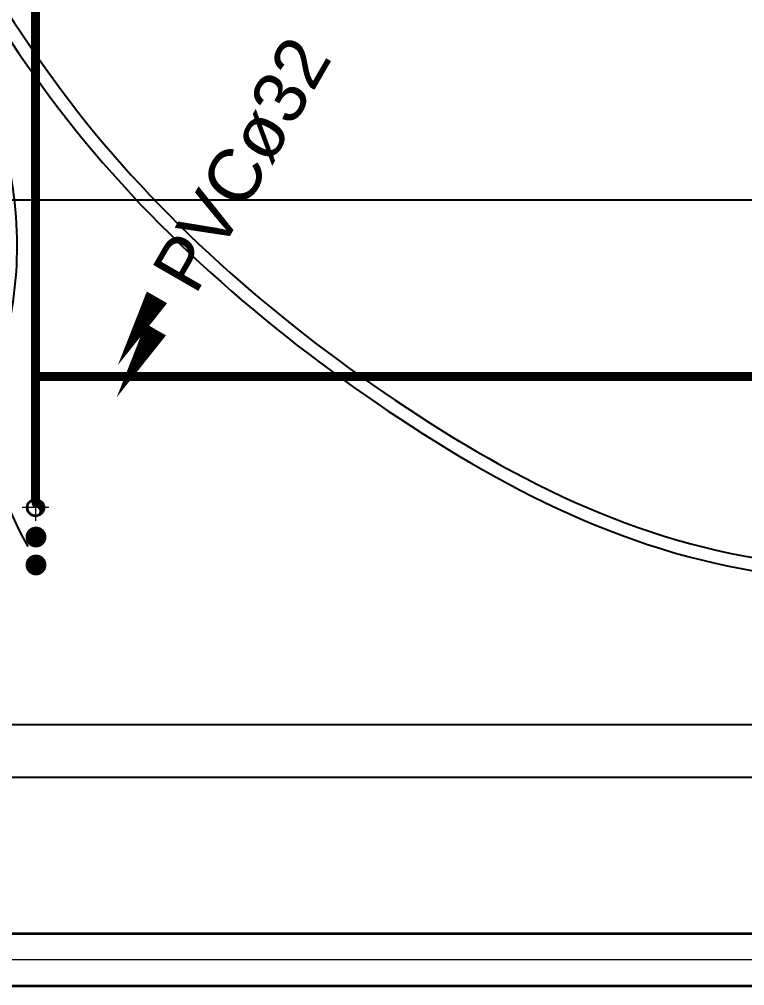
# Model space of a CAD drawing. Header units: metres. Extents: x -101133.8 to -101066.7, y -24899.3 to -24824.7.
# Drawn here: x -101104.644 to -101103.252, y -24838.152 to -24836.297 of the extents above; entities that cross this region are included whole.
import ezdxf

# ---------------------------------------------------------------- set-up
doc = ezdxf.new("R2010")
doc.units = ezdxf.units.M
doc.header["$LTSCALE"] = 0.2
doc.header["$PDSIZE"] = -5
doc.linetypes.add('AXES', pattern=[50.8, 31.75, -6.35, 6.35, -6.35])
for name, color, linetype in [('CMT-CONDENSATS', 6, 'AXES'), ('CMT-COTATION DIVERS', 1, 'Continuous'), ('CMT-CVC-CONDENSATS', 6, 'Continuous'), ('CMT-CVC-CTA1-SOUFFLAGE', 4, 'Continuous'), ('CMT-PLB-EV-SOUS DALLAGE', 1, 'Continuous'), ('CMT-VRV1', 5, 'Continuous')]:
    doc.layers.add(name, color=color, linetype=linetype)
doc.styles.add('Arial', font='arial.ttf')
doc.styles.get("Standard").update_dxf_attribs({"font": 'arial.ttf'})
doc.dimstyles.get("Standard").update_dxf_attribs({"dimtxt": 0.18, "dimasz": 0.18, "dimexe": 0.18, "dimexo": 0.0625, "dimgap": 0.09, "dimtad": 0, "dimtih": 1, "dimtoh": 1, "dimdec": 4, "dimzin": 0, "dimdsep": 46, "dimtxsty": 'Standard', "dimcen": 0.09, "dimadec": 0, "dimazin": 0, "dimtfac": 1, "dimtdec": 4, "dimtofl": 0, "dimtmove": 0, "dimatfit": 3, "dimfxl": 1, "dimtolj": 1, "dimtzin": 0, "dimarcsym": 0})

# ---------------------------------------------------------------- blocks, each defined once
blk = doc.blocks.new('COT-45')
at = {"color": 0}
for p, q in [((0, -1), (0, 1)), ((-1, 0), (1, 0))]:
    blk.add_line(p, q, dxfattribs=at)
at = {"color": 0, "const_width": 0.4}
blk.add_lwpolyline([(-0.442, -0.442), (0.442, 0.442)], dxfattribs=at)
blk = doc.blocks.new('*D83')
at = {"layer": 'CMT-COTATION DIVERS', "color": 0, "lineweight": -2}
for p, q in [((-101108.8404, -24836.8673), (-101108.8404, -24836.5938)), ((-101102.4699, -24837.8245), (-101102.4699, -24836.5938)), ((-101108.8154, -24836.6438), (-101102.4949, -24836.6438))]:
    blk.add_line(p, q, dxfattribs=at)
at = {"layer": 'Defpoints', "color": 0, "lineweight": 15}
for p in [(-101102.4699, -24836.6438), (-101108.8404, -24836.8973), (-101102.4699, -24837.8545)]:
    blk.add_point(p, dxfattribs=at)
at = {"layer": 'CMT-COTATION DIVERS', "color": 0, "lineweight": -2, "xscale": 0.025, "yscale": 0.025, "zscale": 0.025, "rotation": 180}
blk.add_blockref('COT-45', (-101108.8404, -24836.6438), dxfattribs=at)
at = {"layer": 'CMT-COTATION DIVERS', "color": 0, "lineweight": -2, "xscale": 0.025, "yscale": 0.025, "zscale": 0.025}
blk.add_blockref('COT-45', (-101102.4699, -24836.6438), dxfattribs=at)
at = {"layer": 'CMT-COTATION DIVERS', "color": 0, "lineweight": 15, "insert": (-101105.6551, -24836.568), "char_height": 0.075, "attachment_point": 5}
blk.add_mtext('\\A1;637', dxfattribs=at)

msp = doc.modelspace()

# ---------------------------------------------------------------- linework, layer by layer
at = {"layer": 'CMT-CONDENSATS', "const_width": 0.0175}
for points in [[(-101104.6128, -24837.2248), (-101104.6128, -24832.2319)], [(-101103.1228, -24836.9826), (-101104.6128, -24836.9826)]]:
    msp.add_lwpolyline(points, dxfattribs=at)
at = {"layer": 'CMT-CVC-CONDENSATS', "color": 8, "linetype": 'AXES', "lineweight": 20}
for p, q in [((-101104.6125, -24837.2088), (-101104.6125, -24837.26)), ((-101104.5869, -24837.2344), (-101104.6381, -24837.2344))]:
    msp.add_line(p, q, dxfattribs=at)
at = {"layer": 'CMT-CVC-CONDENSATS', "linetype": 'Continuous', "lineweight": 20}
msp.add_lwpolyline([(-101104.6045, -24837.2205, 0, 0, 0), (-101104.4545, -24836.9607, 0, 0.045, 0), (-101104.3795, -24836.8308, 0.045, 0.045, 0)], format="xyseb", dxfattribs=at)
at = {"layer": 'CMT-CVC-CONDENSATS', "color": 8, "linetype": 'Continuous', "lineweight": 20}
msp.add_lwpolyline([(-101104.6125, -24837.2209, 0.00192, 0.00192, -0.414214), (-101104.5991, -24837.2344, 0.00192, 0, -0.394163), (-101104.6125, -24837.2488, 0, 0.00192, 1.001955), (-101104.6125, -24837.2334, 0, 0, 0), (-101104.6125, -24837.2308, 0.0072, 0.0072, -1), (-101104.6125, -24837.2236, 0, 0, 0), (-101104.6161, -24837.2272, 0, 0, 0), (-101104.6125, -24837.2272, 0.0106, 0.0106, -0.414214), (-101104.6053, -24837.2344, 0, 0, 0), (-101104.6058, -24837.2308, 0.0096, 0, -0.468375), (-101104.6077, -24837.2474, 0, 0, 0)], format="xyseb", dxfattribs=at)
at = {"layer": 'CMT-CVC-CONDENSATS', "lineweight": 35}
msp.add_circle((-101104.6125, -24837.2344), 0.016, dxfattribs=at)
at = {"layer": 'CMT-CVC-CTA1-SOUFFLAGE'}
for p, q in [((-101106.0504, -24837.6505), (-101100.5843, -24837.6505)), ((-101106.1224, -24837.7522), (-101100.4529, -24837.7522))]:
    msp.add_line(p, q, dxfattribs=at)
at = {"layer": 'CMT-PLB-EV-SOUS DALLAGE', "lineweight": 35}
for p, q in [((-101108.1503, -24838.0522), (-101102.8065, -24838.0522)), ((-101108.1503, -24838.1522), (-101102.8065, -24838.1522))]:
    msp.add_line(p, q, dxfattribs=at)
at = {"layer": 'CMT-PLB-EV-SOUS DALLAGE', "color": 8, "linetype": 'AXES', "lineweight": 20}
msp.add_line((-101108.1503, -24838.1022), (-101102.8065, -24838.1022), dxfattribs=at)
at = {"layer": 'CMT-VRV1', "linetype": 'Continuous', "lineweight": 20}
for points in [[(-101104.6067, -24837.2823, 0, 0, 0), (-101104.4567, -24837.0225, 0, 0.045, 0), (-101104.3817, -24836.8926, 0.045, 0.045, 0)], [(-101104.6067, -24837.3358, 0, 0, 0), (-101104.4567, -24837.076, 0.045, 0, 0), (-101104.3817, -24836.9461, 0, 0, 0)]]:
    msp.add_lwpolyline(points, format="xyseb", dxfattribs=at)
at = {"layer": 'CMT-VRV1', "const_width": 0.02}
for points in [[(-101104.6217, -24837.2909, 1), (-101104.6017, -24837.2909, 1)], [(-101104.6217, -24837.3445, 1), (-101104.6017, -24837.3445, 1)]]:
    msp.add_lwpolyline(points, format="xyb", close=True, dxfattribs=at)
at = {"layer": 'CMT-VRV1', "linetype": 'Continuous'}
for points in [[(-101105.3181, -24834.2686), (-101105.417, -24835.1228), (-101104.9529, -24835.7515), (-101104.5803, -24836.5044), (-101103.9153, -24837.0772), (-101103.411, -24837.3226), (-101103.1157, -24837.3451)], [(-101105.467, -24834.4186), (-101105.467, -24835.1392), (-101104.9958, -24835.7776), (-101104.6224, -24836.532), (-101104.6542, -24836.9211), (-101104.7325, -24837.1248), (-101104.6272, -24837.3091)], [(-101105.3819, -24834.4186), (-101105.442, -24835.131), (-101104.9743, -24835.7646), (-101104.6005, -24836.5201), (-101103.9291, -24837.0982), (-101103.4176, -24837.3472), (-101103.1176, -24837.3701)]]:
    msp.add_open_spline(points, degree=3, dxfattribs=at)

# ---------------------------------------------------------------- texts
at = {"layer": 'CMT-CVC-CONDENSATS', "linetype": 'Continuous', "lineweight": 20, "insert": (-101104.3481, -24836.804), "char_height": 0.1, "attachment_point": 4, "rotation": 60, "style": 'Arial'}
msp.add_mtext('PVCø32', dxfattribs=at)

# ---------------------------------------------------------------- dimensions: what is measured, and where the dimension line sits
at = {"layer": 'CMT-COTATION DIVERS', "lineweight": 15}
dim = msp.add_linear_dim(base=(-101102.4699, -24836.6438), p1=(-101108.8404, -24836.8973), p2=(-101102.4699, -24837.8545), dimstyle='Standard', override={"dimscale": 0.05, "dimtxt": 1.5, "dimasz": 0.5, "dimexe": 1, "dimexo": 0.6, "dimgap": 0.75, "dimtad": 1, "dimtih": 0, "dimtoh": 0, "dimdec": 0, "dimlfac": 100, "dimblk": 'COT-45', "dimcen": 0, "dimadec": 2, "dimazin": 2, "dimtdec": 2, "dimtix": 1, "dimtmove": 1, "dimfrac": 1}, dxfattribs=at)
dim.commit()
dim.dimension.update_dxf_attribs({"geometry": '*D83', "text_midpoint": (-101105.6551, -24836.568)})

doc.saveas('drawing.dxf')
